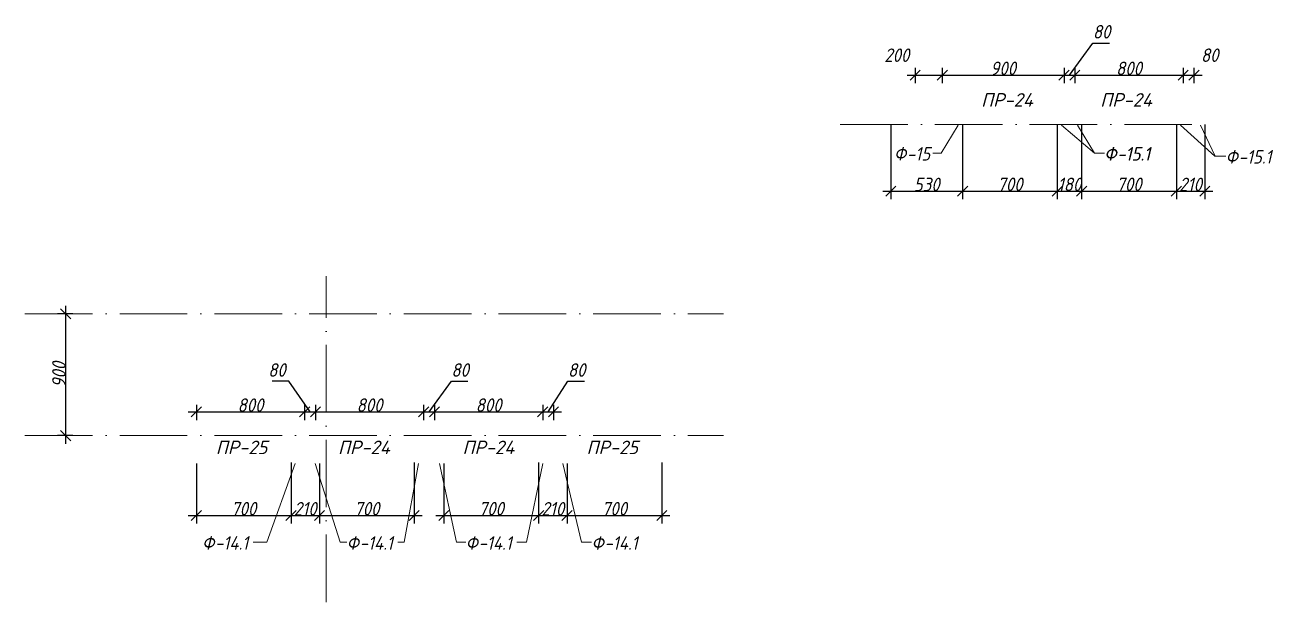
# Model space of a CAD drawing. Header units: millimetres. Extents: x 12986 to 523328, y -9759 to 30092.
# Drawn here: x 199394 to 208619, y 9870 to 14135 of the extents above; entities that cross this region are included whole.
import ezdxf

# ---------------------------------------------------------------- set-up
doc = ezdxf.new("R2010")
doc.units = ezdxf.units.MM
doc.linetypes.add('50_200_ШТРИХ_1Т_ш5_п1_п1_', pattern=[700, 500, -100, 0, -100])
for name, color, linetype, lineweight in [('A-ANNO-DIMS', 7, 'Continuous', 9), ('A-GENM-IDEN', 7, 'Continuous', 9), ('Оси-2', 7, '50_200_ШТРИХ_1Т_ш5_п1_п1_', 9)]:
    doc.layers.add(name, color=color, linetype=linetype, lineweight=lineweight)
doc.styles.add('ISOCPEUR_I_7', font='isocpeui.ttf', dxfattribs={"width": 0.9, "height": 100})
doc.styles.add('ISOCPEUR_I_8', font='isocpeui.ttf', dxfattribs={"height": 100})
doc.dimstyles.new('ISO-2_0_0_9К_СРЕДНИЙ_8', dxfattribs={"dimscale": 304.8, "dimtxt": 99.598118, "dimasz": 0.246063, "dimexe": 0.19685, "dimexo": 0, "dimgap": 0, "dimtad": 1, "dimdec": 0, "dimzin": 0, "dimdsep": 46, "dimtxsty": 'ISOCPEUR_I_7', "dimblk1": 'OBLIQUE', "dimblk2": 'OBLIQUE', "dimsah": 1, "dimcen": 0.09, "dimdle": 0.19685, "dimazin": 0, "dimtfac": 1, "dimtdec": 4, "dimtix": 1, "dimtmove": 1, "dimatfit": 3, "dimfxl": 1, "dimtvp": 1, "dimtolj": 1, "dimtzin": 0, "dimarcsym": 2})
doc.dimstyles.new('ISO-2_0_0_9К_СРЕДНИЙ_9', dxfattribs={"dimscale": 304.8, "dimtxt": 99.598118, "dimasz": 0.246063, "dimexe": 0.19685, "dimexo": 0, "dimgap": 0, "dimtad": 1, "dimdec": 0, "dimzin": 0, "dimdsep": 46, "dimtxsty": 'ISOCPEUR_I_7', "dimblk1": 'OBLIQUE', "dimblk2": 'OBLIQUE', "dimsah": 1, "dimcen": 0.09, "dimdle": 0.19685, "dimazin": 0, "dimtfac": 1, "dimtdec": 4, "dimtix": 1, "dimtmove": 0, "dimatfit": 3, "dimfxl": 1, "dimtvp": 1, "dimtolj": 1, "dimtzin": 0, "dimarcsym": 2})

# ---------------------------------------------------------------- blocks, each defined once
blk = doc.blocks.new('_Oblique')
at = {"color": 0, "linetype": 'ByBlock', "lineweight": -2}
blk.add_line((-0.5, -0.5), (0.5, 0.5), dxfattribs=at)
blk = doc.blocks.new('DIMBLOCK897-Фрагмент 3')
at = {"layer": 'A-ANNO-DIMS', "color": 0, "lineweight": -2, "transparency": 16777216}
for p, q in [((199747.5, 12000), (199634.5, 12000)), ((199694.5, 12060), (199694.5, 11040)), ((199747.5, 11100), (199634.5, 11100))]:
    blk.add_line(p, q, dxfattribs=at)
at = {"layer": 'Defpoints', "color": 0, "transparency": 16777216}
for p in [(199747.5, 12000), (199694.5, 11100), (199747.5, 11100)]:
    blk.add_point(p, dxfattribs=at)
at = {"layer": 'A-ANNO-DIMS', "color": 0, "lineweight": -2, "transparency": 16777216, "xscale": 75, "yscale": 75, "zscale": 75}
for p, rotation in [((199694.5, 12000), 90), ((199694.5, 11100), 270)]:
    blk.add_blockref('_Oblique', p, dxfattribs=dict(at, rotation=rotation))
at = {"layer": 'A-ANNO-DIMS', "color": 0, "transparency": 16777216, "insert": (199644.5, 11550), "char_height": 100, "width": 227.543, "attachment_point": 5, "rotation": 90, "style": 'ISOCPEUR_I_7'}
blk.add_mtext('\\A1;900', dxfattribs=at)
blk = doc.blocks.new('DIMBLOCK898-Фрагмент 3')
at = {"layer": 'A-ANNO-DIMS', "color": 0, "lineweight": -2, "transparency": 16777216}
for p, q in [((200600.4, 11275.3), (201520.6, 11275.3)), ((200660.4, 11328.3), (200660.4, 11215.3)), ((201460.6, 11328.3), (201460.6, 11215.3))]:
    blk.add_line(p, q, dxfattribs=at)
at = {"layer": 'Defpoints', "color": 0, "transparency": 16777216}
for p in [(200660.4, 11328.3), (201460.6, 11328.3), (201460.6, 11275.3)]:
    blk.add_point(p, dxfattribs=at)
at = {"layer": 'A-ANNO-DIMS', "color": 0, "lineweight": -2, "transparency": 16777216, "xscale": 75, "yscale": 75, "zscale": 75, "rotation": 180}
blk.add_blockref('_Oblique', (200660.4, 11275.3), dxfattribs=at)
at = {"layer": 'A-ANNO-DIMS', "color": 0, "lineweight": -2, "transparency": 16777216, "xscale": 75, "yscale": 75, "zscale": 75}
blk.add_blockref('_Oblique', (201460.6, 11275.3), dxfattribs=at)
at = {"layer": 'A-ANNO-DIMS', "color": 0, "transparency": 16777216, "insert": (201060.5, 11325.3), "char_height": 100, "width": 227.543, "attachment_point": 5, "style": 'ISOCPEUR_I_7'}
blk.add_mtext('\\A1;800', dxfattribs=at)
blk = doc.blocks.new('DIMBLOCK899-Фрагмент 3')
at = {"layer": 'A-ANNO-DIMS', "color": 0, "lineweight": -2, "transparency": 16777216}
for p, q in [((201343, 11501.3), (201221.1, 11501.3)), ((201500.6, 11275.3), (201343, 11501.3)), ((201400.6, 11275.3), (201600.6, 11275.3)), ((201460.6, 11328.3), (201460.6, 11215.3)), ((201540.6, 11328.3), (201540.6, 11215.3))]:
    blk.add_line(p, q, dxfattribs=at)
at = {"layer": 'Defpoints', "color": 0, "transparency": 16777216}
for p in [(201460.6, 11328.3), (201540.6, 11328.3), (201540.6, 11275.3)]:
    blk.add_point(p, dxfattribs=at)
at = {"layer": 'A-ANNO-DIMS', "color": 0, "lineweight": -2, "transparency": 16777216, "xscale": 75, "yscale": 75, "zscale": 75, "rotation": 180}
blk.add_blockref('_Oblique', (201460.6, 11275.3), dxfattribs=at)
at = {"layer": 'A-ANNO-DIMS', "color": 0, "lineweight": -2, "transparency": 16777216, "xscale": 75, "yscale": 75, "zscale": 75}
blk.add_blockref('_Oblique', (201540.6, 11275.3), dxfattribs=at)
at = {"layer": 'A-ANNO-DIMS', "color": 0, "transparency": 16777216, "insert": (201191.4, 11634.7), "char_height": 100, "width": 151.696, "attachment_point": 1, "line_spacing_factor": 1.149209, "style": 'ISOCPEUR_I_7'}
blk.add_mtext('\\A1;80', dxfattribs=at)
blk = doc.blocks.new('DIMBLOCK900-Фрагмент 3')
at = {"layer": 'A-ANNO-DIMS', "color": 0, "lineweight": -2, "transparency": 16777216}
for p, q in [((201480.6, 11275.3), (202400.6, 11275.3)), ((201540.6, 11328.3), (201540.6, 11215.3)), ((202340.6, 11328.3), (202340.6, 11215.3))]:
    blk.add_line(p, q, dxfattribs=at)
at = {"layer": 'Defpoints', "color": 0, "transparency": 16777216}
for p in [(201540.6, 11328.3), (202340.6, 11328.3), (202340.6, 11275.3)]:
    blk.add_point(p, dxfattribs=at)
at = {"layer": 'A-ANNO-DIMS', "color": 0, "lineweight": -2, "transparency": 16777216, "xscale": 75, "yscale": 75, "zscale": 75, "rotation": 180}
blk.add_blockref('_Oblique', (201540.6, 11275.3), dxfattribs=at)
at = {"layer": 'A-ANNO-DIMS', "color": 0, "lineweight": -2, "transparency": 16777216, "xscale": 75, "yscale": 75, "zscale": 75}
blk.add_blockref('_Oblique', (202340.6, 11275.3), dxfattribs=at)
at = {"layer": 'A-ANNO-DIMS', "color": 0, "transparency": 16777216, "insert": (201940.6, 11325.3), "char_height": 100, "width": 227.543, "attachment_point": 5, "style": 'ISOCPEUR_I_7'}
blk.add_mtext('\\A1;800', dxfattribs=at)
blk = doc.blocks.new('DIMBLOCK901-Фрагмент 3')
at = {"layer": 'A-ANNO-DIMS', "color": 0, "lineweight": -2, "transparency": 16777216}
for p, q in [((202380.6, 11275.3), (202545.6, 11501.3)), ((202545.6, 11501.3), (202667.5, 11501.3)), ((202280.6, 11275.3), (202480.6, 11275.3)), ((202340.6, 11328.3), (202340.6, 11215.3)), ((202420.6, 11328.3), (202420.6, 11215.3))]:
    blk.add_line(p, q, dxfattribs=at)
at = {"layer": 'Defpoints', "color": 0, "transparency": 16777216}
for p in [(202340.6, 11328.3), (202420.6, 11328.3), (202420.6, 11275.3)]:
    blk.add_point(p, dxfattribs=at)
at = {"layer": 'A-ANNO-DIMS', "color": 0, "lineweight": -2, "transparency": 16777216, "xscale": 75, "yscale": 75, "zscale": 75, "rotation": 180}
blk.add_blockref('_Oblique', (202340.6, 11275.3), dxfattribs=at)
at = {"layer": 'A-ANNO-DIMS', "color": 0, "lineweight": -2, "transparency": 16777216, "xscale": 75, "yscale": 75, "zscale": 75}
blk.add_blockref('_Oblique', (202420.6, 11275.3), dxfattribs=at)
at = {"layer": 'A-ANNO-DIMS', "color": 0, "transparency": 16777216, "insert": (202545.6, 11634.7), "char_height": 100, "width": 151.696, "attachment_point": 1, "line_spacing_factor": 1.149209, "style": 'ISOCPEUR_I_7'}
blk.add_mtext('\\A1;80', dxfattribs=at)
blk = doc.blocks.new('DIMBLOCK902-Фрагмент 3')
at = {"layer": 'A-ANNO-DIMS', "color": 0, "lineweight": -2, "transparency": 16777216}
for p, q in [((202360.6, 11275.3), (203280.6, 11275.3)), ((202420.6, 11328.3), (202420.6, 11215.3)), ((203220.6, 11328.3), (203220.6, 11215.3))]:
    blk.add_line(p, q, dxfattribs=at)
at = {"layer": 'Defpoints', "color": 0, "transparency": 16777216}
for p in [(202420.6, 11328.3), (203220.6, 11328.3), (203220.6, 11275.3)]:
    blk.add_point(p, dxfattribs=at)
at = {"layer": 'A-ANNO-DIMS', "color": 0, "lineweight": -2, "transparency": 16777216, "xscale": 75, "yscale": 75, "zscale": 75, "rotation": 180}
blk.add_blockref('_Oblique', (202420.6, 11275.3), dxfattribs=at)
at = {"layer": 'A-ANNO-DIMS', "color": 0, "lineweight": -2, "transparency": 16777216, "xscale": 75, "yscale": 75, "zscale": 75}
blk.add_blockref('_Oblique', (203220.6, 11275.3), dxfattribs=at)
at = {"layer": 'A-ANNO-DIMS', "color": 0, "transparency": 16777216, "insert": (202820.6, 11325.3), "char_height": 100, "width": 227.543, "attachment_point": 5, "style": 'ISOCPEUR_I_7'}
blk.add_mtext('\\A1;800', dxfattribs=at)
blk = doc.blocks.new('DIMBLOCK903-Фрагмент 3')
at = {"layer": 'A-ANNO-DIMS', "color": 0, "lineweight": -2, "transparency": 16777216}
for p, q in [((203260.6, 11275.3), (203407.1, 11501.3)), ((203407.1, 11501.3), (203529, 11501.3)), ((203160.6, 11275.3), (203360.6, 11275.3)), ((203220.6, 11328.3), (203220.6, 11215.3)), ((203300.6, 11328.3), (203300.6, 11215.3))]:
    blk.add_line(p, q, dxfattribs=at)
at = {"layer": 'Defpoints', "color": 0, "transparency": 16777216}
for p in [(203220.6, 11328.3), (203300.6, 11328.3), (203300.6, 11275.3)]:
    blk.add_point(p, dxfattribs=at)
at = {"layer": 'A-ANNO-DIMS', "color": 0, "lineweight": -2, "transparency": 16777216, "xscale": 75, "yscale": 75, "zscale": 75, "rotation": 180}
blk.add_blockref('_Oblique', (203220.6, 11275.3), dxfattribs=at)
at = {"layer": 'A-ANNO-DIMS', "color": 0, "lineweight": -2, "transparency": 16777216, "xscale": 75, "yscale": 75, "zscale": 75}
blk.add_blockref('_Oblique', (203300.6, 11275.3), dxfattribs=at)
at = {"layer": 'A-ANNO-DIMS', "color": 0, "transparency": 16777216, "insert": (203407.1, 11634.7), "char_height": 100, "width": 151.696, "attachment_point": 1, "line_spacing_factor": 1.149209, "style": 'ISOCPEUR_I_7'}
blk.add_mtext('\\A1;80', dxfattribs=at)
blk = doc.blocks.new('DIMBLOCK904-Фрагмент 3')
at = {"layer": 'A-ANNO-DIMS', "color": 0, "lineweight": -2, "transparency": 16777216}
for p, q in [((200660.4, 10893.9), (200660.4, 10449.1)), ((201360.4, 10900), (201360.4, 10449.1)), ((200600.4, 10509.1), (201420.4, 10509.1))]:
    blk.add_line(p, q, dxfattribs=at)
at = {"layer": 'Defpoints', "color": 0, "transparency": 16777216}
for p in [(200660.4, 10893.9), (201360.4, 10900), (201360.4, 10509.1)]:
    blk.add_point(p, dxfattribs=at)
at = {"layer": 'A-ANNO-DIMS', "color": 0, "lineweight": -2, "transparency": 16777216, "xscale": 75, "yscale": 75, "zscale": 75, "rotation": 180}
blk.add_blockref('_Oblique', (200660.4, 10509.1), dxfattribs=at)
at = {"layer": 'A-ANNO-DIMS', "color": 0, "lineweight": -2, "transparency": 16777216, "xscale": 75, "yscale": 75, "zscale": 75}
blk.add_blockref('_Oblique', (201360.4, 10509.1), dxfattribs=at)
at = {"layer": 'A-ANNO-DIMS', "color": 0, "transparency": 16777216, "insert": (201010.4, 10559.7), "char_height": 100, "width": 227.543, "attachment_point": 5, "style": 'ISOCPEUR_I_7'}
blk.add_mtext('\\A1;700', dxfattribs=at)
blk = doc.blocks.new('DIMBLOCK905-Фрагмент 3')
at = {"layer": 'A-ANNO-DIMS', "color": 0, "lineweight": -2, "transparency": 16777216}
for p, q in [((201360.4, 10900), (201360.4, 10449.1)), ((201570.4, 10893.9), (201570.4, 10449.1)), ((201300.4, 10509.1), (201630.4, 10509.1))]:
    blk.add_line(p, q, dxfattribs=at)
at = {"layer": 'Defpoints', "color": 0, "transparency": 16777216}
for p in [(201360.4, 10900), (201570.4, 10893.9), (201570.4, 10509.1)]:
    blk.add_point(p, dxfattribs=at)
at = {"layer": 'A-ANNO-DIMS', "color": 0, "lineweight": -2, "transparency": 16777216, "xscale": 75, "yscale": 75, "zscale": 75, "rotation": 180}
blk.add_blockref('_Oblique', (201360.4, 10509.1), dxfattribs=at)
at = {"layer": 'A-ANNO-DIMS', "color": 0, "lineweight": -2, "transparency": 16777216, "xscale": 75, "yscale": 75, "zscale": 75}
blk.add_blockref('_Oblique', (201570.4, 10509.1), dxfattribs=at)
at = {"layer": 'A-ANNO-DIMS', "color": 0, "transparency": 16777216, "insert": (201465.4, 10559.1), "char_height": 100, "width": 204.559, "attachment_point": 5, "style": 'ISOCPEUR_I_7'}
blk.add_mtext('\\A1;210', dxfattribs=at)
blk = doc.blocks.new('DIMBLOCK906-Фрагмент 3')
at = {"layer": 'A-ANNO-DIMS', "color": 0, "lineweight": -2, "transparency": 16777216}
for p, q in [((201570.4, 10893.9), (201570.4, 10449.1)), ((202270.4, 10900), (202270.4, 10449.1)), ((201510.4, 10509.1), (202330.4, 10509.1))]:
    blk.add_line(p, q, dxfattribs=at)
at = {"layer": 'Defpoints', "color": 0, "transparency": 16777216}
for p in [(201570.4, 10893.9), (202270.4, 10900), (202270.4, 10509.1)]:
    blk.add_point(p, dxfattribs=at)
at = {"layer": 'A-ANNO-DIMS', "color": 0, "lineweight": -2, "transparency": 16777216, "xscale": 75, "yscale": 75, "zscale": 75, "rotation": 180}
blk.add_blockref('_Oblique', (201570.4, 10509.1), dxfattribs=at)
at = {"layer": 'A-ANNO-DIMS', "color": 0, "lineweight": -2, "transparency": 16777216, "xscale": 75, "yscale": 75, "zscale": 75}
blk.add_blockref('_Oblique', (202270.4, 10509.1), dxfattribs=at)
at = {"layer": 'A-ANNO-DIMS', "color": 0, "transparency": 16777216, "insert": (201920.4, 10559.7), "char_height": 100, "width": 227.543, "attachment_point": 5, "style": 'ISOCPEUR_I_7'}
blk.add_mtext('\\A1;700', dxfattribs=at)
blk = doc.blocks.new('DIMBLOCK907-Фрагмент 3')
at = {"layer": 'A-ANNO-DIMS', "color": 0, "lineweight": -2, "transparency": 16777216}
for p, q in [((202490.4, 10893.9), (202490.4, 10449.1)), ((203190.4, 10900), (203190.4, 10449.1)), ((202430.4, 10509.1), (203250.4, 10509.1))]:
    blk.add_line(p, q, dxfattribs=at)
at = {"layer": 'Defpoints', "color": 0, "transparency": 16777216}
for p in [(202490.4, 10893.9), (203190.4, 10900), (203190.4, 10509.1)]:
    blk.add_point(p, dxfattribs=at)
at = {"layer": 'A-ANNO-DIMS', "color": 0, "lineweight": -2, "transparency": 16777216, "xscale": 75, "yscale": 75, "zscale": 75, "rotation": 180}
blk.add_blockref('_Oblique', (202490.4, 10509.1), dxfattribs=at)
at = {"layer": 'A-ANNO-DIMS', "color": 0, "lineweight": -2, "transparency": 16777216, "xscale": 75, "yscale": 75, "zscale": 75}
blk.add_blockref('_Oblique', (203190.4, 10509.1), dxfattribs=at)
at = {"layer": 'A-ANNO-DIMS', "color": 0, "transparency": 16777216, "insert": (202840.4, 10559.7), "char_height": 100, "width": 227.543, "attachment_point": 5, "style": 'ISOCPEUR_I_7'}
blk.add_mtext('\\A1;700', dxfattribs=at)
blk = doc.blocks.new('DIMBLOCK908-Фрагмент 3')
at = {"layer": 'A-ANNO-DIMS', "color": 0, "lineweight": -2, "transparency": 16777216}
for p, q in [((203190.4, 10900), (203190.4, 10449.1)), ((203400.4, 10893.9), (203400.4, 10449.1)), ((203130.4, 10509.1), (203460.4, 10509.1))]:
    blk.add_line(p, q, dxfattribs=at)
at = {"layer": 'Defpoints', "color": 0, "transparency": 16777216}
for p in [(203190.4, 10900), (203400.4, 10893.9), (203400.4, 10509.1)]:
    blk.add_point(p, dxfattribs=at)
at = {"layer": 'A-ANNO-DIMS', "color": 0, "lineweight": -2, "transparency": 16777216, "xscale": 75, "yscale": 75, "zscale": 75, "rotation": 180}
blk.add_blockref('_Oblique', (203190.4, 10509.1), dxfattribs=at)
at = {"layer": 'A-ANNO-DIMS', "color": 0, "lineweight": -2, "transparency": 16777216, "xscale": 75, "yscale": 75, "zscale": 75}
blk.add_blockref('_Oblique', (203400.4, 10509.1), dxfattribs=at)
at = {"layer": 'A-ANNO-DIMS', "color": 0, "transparency": 16777216, "insert": (203295.4, 10559.1), "char_height": 100, "width": 204.559, "attachment_point": 5, "style": 'ISOCPEUR_I_7'}
blk.add_mtext('\\A1;210', dxfattribs=at)
blk = doc.blocks.new('DIMBLOCK909-Фрагмент 3')
at = {"layer": 'A-ANNO-DIMS', "color": 0, "lineweight": -2, "transparency": 16777216}
for p, q in [((203400.4, 10893.9), (203400.4, 10449.1)), ((204100.4, 10900), (204100.4, 10449.1)), ((203340.4, 10509.1), (204160.4, 10509.1))]:
    blk.add_line(p, q, dxfattribs=at)
at = {"layer": 'Defpoints', "color": 0, "transparency": 16777216}
for p in [(203400.4, 10893.9), (204100.4, 10900), (204100.4, 10509.1)]:
    blk.add_point(p, dxfattribs=at)
at = {"layer": 'A-ANNO-DIMS', "color": 0, "lineweight": -2, "transparency": 16777216, "xscale": 75, "yscale": 75, "zscale": 75, "rotation": 180}
blk.add_blockref('_Oblique', (203400.4, 10509.1), dxfattribs=at)
at = {"layer": 'A-ANNO-DIMS', "color": 0, "lineweight": -2, "transparency": 16777216, "xscale": 75, "yscale": 75, "zscale": 75}
blk.add_blockref('_Oblique', (204100.4, 10509.1), dxfattribs=at)
at = {"layer": 'A-ANNO-DIMS', "color": 0, "transparency": 16777216, "insert": (203750.4, 10559.7), "char_height": 100, "width": 227.543, "attachment_point": 5, "style": 'ISOCPEUR_I_7'}
blk.add_mtext('\\A1;700', dxfattribs=at)
blk = doc.blocks.new('DIMBLOCK910-Фрагмент 4')
at = {"layer": 'A-ANNO-DIMS', "color": 0, "lineweight": -2, "transparency": 16777216}
for p, q in [((205914.1, 13764.3), (206234.1, 13764.3)), ((205974.1, 13817.4), (205974.1, 13704.3)), ((206174.1, 13817.4), (206174.1, 13704.3))]:
    blk.add_line(p, q, dxfattribs=at)
at = {"layer": 'Defpoints', "color": 0, "transparency": 16777216}
for p in [(205974.1, 13817.4), (206174.1, 13817.4), (206174.1, 13764.3)]:
    blk.add_point(p, dxfattribs=at)
at = {"layer": 'A-ANNO-DIMS', "color": 0, "lineweight": -2, "transparency": 16777216, "xscale": 75, "yscale": 75, "zscale": 75, "rotation": 180}
blk.add_blockref('_Oblique', (205974.1, 13764.3), dxfattribs=at)
at = {"layer": 'A-ANNO-DIMS', "color": 0, "lineweight": -2, "transparency": 16777216, "xscale": 75, "yscale": 75, "zscale": 75}
blk.add_blockref('_Oblique', (206174.1, 13764.3), dxfattribs=at)
at = {"layer": 'A-ANNO-DIMS', "color": 0, "transparency": 16777216, "insert": (205745.7, 13961.6), "char_height": 100, "width": 227.543, "attachment_point": 1, "line_spacing_factor": 1.149209, "style": 'ISOCPEUR_I_7'}
blk.add_mtext('\\A1;200', dxfattribs=at)
blk = doc.blocks.new('DIMBLOCK911-Фрагмент 4')
at = {"layer": 'A-ANNO-DIMS', "color": 0, "lineweight": -2, "transparency": 16777216}
for p, q in [((206114.1, 13764.3), (207134.1, 13764.3)), ((206174.1, 13817.4), (206174.1, 13704.3)), ((207074.1, 13817.4), (207074.1, 13704.3))]:
    blk.add_line(p, q, dxfattribs=at)
at = {"layer": 'Defpoints', "color": 0, "transparency": 16777216}
for p in [(206174.1, 13817.4), (207074.1, 13817.4), (207074.1, 13764.3)]:
    blk.add_point(p, dxfattribs=at)
at = {"layer": 'A-ANNO-DIMS', "color": 0, "lineweight": -2, "transparency": 16777216, "xscale": 75, "yscale": 75, "zscale": 75, "rotation": 180}
blk.add_blockref('_Oblique', (206174.1, 13764.3), dxfattribs=at)
at = {"layer": 'A-ANNO-DIMS', "color": 0, "lineweight": -2, "transparency": 16777216, "xscale": 75, "yscale": 75, "zscale": 75}
blk.add_blockref('_Oblique', (207074.1, 13764.3), dxfattribs=at)
at = {"layer": 'A-ANNO-DIMS', "color": 0, "transparency": 16777216, "insert": (206624.1, 13814.3), "char_height": 100, "width": 227.543, "attachment_point": 5, "style": 'ISOCPEUR_I_7'}
blk.add_mtext('\\A1;900', dxfattribs=at)
blk = doc.blocks.new('DIMBLOCK912-Фрагмент 4')
at = {"layer": 'A-ANNO-DIMS', "color": 0, "lineweight": -2, "transparency": 16777216}
for p, q in [((207114.1, 13764.3), (207287.2, 14001.5)), ((207287.2, 14001.5), (207409.1, 14001.5)), ((207014.1, 13764.3), (207214.1, 13764.3)), ((207074.1, 13817.4), (207074.1, 13704.3)), ((207154.1, 13817.4), (207154.1, 13704.3))]:
    blk.add_line(p, q, dxfattribs=at)
at = {"layer": 'Defpoints', "color": 0, "transparency": 16777216}
for p in [(207074.1, 13817.4), (207154.1, 13817.4), (207154.1, 13764.3)]:
    blk.add_point(p, dxfattribs=at)
at = {"layer": 'A-ANNO-DIMS', "color": 0, "lineweight": -2, "transparency": 16777216, "xscale": 75, "yscale": 75, "zscale": 75, "rotation": 180}
blk.add_blockref('_Oblique', (207074.1, 13764.3), dxfattribs=at)
at = {"layer": 'A-ANNO-DIMS', "color": 0, "lineweight": -2, "transparency": 16777216, "xscale": 75, "yscale": 75, "zscale": 75}
blk.add_blockref('_Oblique', (207154.1, 13764.3), dxfattribs=at)
at = {"layer": 'A-ANNO-DIMS', "color": 0, "transparency": 16777216, "insert": (207287.2, 14134.8), "char_height": 100, "width": 151.696, "attachment_point": 1, "line_spacing_factor": 1.149209, "style": 'ISOCPEUR_I_7'}
blk.add_mtext('\\A1;80', dxfattribs=at)
blk = doc.blocks.new('DIMBLOCK913-Фрагмент 4')
at = {"layer": 'A-ANNO-DIMS', "color": 0, "lineweight": -2, "transparency": 16777216}
for p, q in [((207094.1, 13764.3), (208014.1, 13764.3)), ((207154.1, 13817.4), (207154.1, 13704.3)), ((207954.1, 13817.4), (207954.1, 13704.3))]:
    blk.add_line(p, q, dxfattribs=at)
at = {"layer": 'Defpoints', "color": 0, "transparency": 16777216}
for p in [(207154.1, 13817.4), (207954.1, 13817.4), (207954.1, 13764.3)]:
    blk.add_point(p, dxfattribs=at)
at = {"layer": 'A-ANNO-DIMS', "color": 0, "lineweight": -2, "transparency": 16777216, "xscale": 75, "yscale": 75, "zscale": 75, "rotation": 180}
blk.add_blockref('_Oblique', (207154.1, 13764.3), dxfattribs=at)
at = {"layer": 'A-ANNO-DIMS', "color": 0, "lineweight": -2, "transparency": 16777216, "xscale": 75, "yscale": 75, "zscale": 75}
blk.add_blockref('_Oblique', (207954.1, 13764.3), dxfattribs=at)
at = {"layer": 'A-ANNO-DIMS', "color": 0, "transparency": 16777216, "insert": (207554.1, 13814.3), "char_height": 100, "width": 227.543, "attachment_point": 5, "style": 'ISOCPEUR_I_7'}
blk.add_mtext('\\A1;800', dxfattribs=at)
blk = doc.blocks.new('DIMBLOCK914-Фрагмент 4')
at = {"layer": 'A-ANNO-DIMS', "color": 0, "lineweight": -2, "transparency": 16777216}
for p, q in [((207894.1, 13764.3), (208094.1, 13764.3)), ((207954.1, 13817.4), (207954.1, 13704.3)), ((208034.1, 13817.4), (208034.1, 13704.3))]:
    blk.add_line(p, q, dxfattribs=at)
at = {"layer": 'Defpoints', "color": 0, "transparency": 16777216}
for p in [(207954.1, 13817.4), (208034.1, 13817.4), (208034.1, 13764.3)]:
    blk.add_point(p, dxfattribs=at)
at = {"layer": 'A-ANNO-DIMS', "color": 0, "lineweight": -2, "transparency": 16777216, "xscale": 75, "yscale": 75, "zscale": 75, "rotation": 180}
blk.add_blockref('_Oblique', (207954.1, 13764.3), dxfattribs=at)
at = {"layer": 'A-ANNO-DIMS', "color": 0, "lineweight": -2, "transparency": 16777216, "xscale": 75, "yscale": 75, "zscale": 75}
blk.add_blockref('_Oblique', (208034.1, 13764.3), dxfattribs=at)
at = {"layer": 'A-ANNO-DIMS', "color": 0, "transparency": 16777216, "insert": (208086.1, 13961.6), "char_height": 100, "width": 151.696, "attachment_point": 1, "line_spacing_factor": 1.149209, "style": 'ISOCPEUR_I_7'}
blk.add_mtext('\\A1;80', dxfattribs=at)
blk = doc.blocks.new('DIMBLOCK915-Фрагмент 4')
at = {"layer": 'A-ANNO-DIMS', "color": 0, "lineweight": -2, "transparency": 16777216}
for p, q in [((205794.1, 13400), (205794.1, 12846.5)), ((206324.1, 13393.9), (206324.1, 12846.5)), ((205734.1, 12906.5), (206384.1, 12906.5))]:
    blk.add_line(p, q, dxfattribs=at)
at = {"layer": 'Defpoints', "color": 0, "transparency": 16777216}
for p in [(205794.1, 13400), (206324.1, 13393.9), (206324.1, 12906.5)]:
    blk.add_point(p, dxfattribs=at)
at = {"layer": 'A-ANNO-DIMS', "color": 0, "lineweight": -2, "transparency": 16777216, "xscale": 75, "yscale": 75, "zscale": 75, "rotation": 180}
blk.add_blockref('_Oblique', (205794.1, 12906.5), dxfattribs=at)
at = {"layer": 'A-ANNO-DIMS', "color": 0, "lineweight": -2, "transparency": 16777216, "xscale": 75, "yscale": 75, "zscale": 75}
blk.add_blockref('_Oblique', (206324.1, 12906.5), dxfattribs=at)
at = {"layer": 'A-ANNO-DIMS', "color": 0, "transparency": 16777216, "insert": (206059.1, 12956.5), "char_height": 100, "width": 227.543, "attachment_point": 5, "style": 'ISOCPEUR_I_7'}
blk.add_mtext('\\A1;530', dxfattribs=at)
blk = doc.blocks.new('DIMBLOCK916-Фрагмент 4')
at = {"layer": 'A-ANNO-DIMS', "color": 0, "lineweight": -2, "transparency": 16777216}
for p, q in [((206324.1, 13393.9), (206324.1, 12846.5)), ((207024.1, 13400), (207024.1, 12846.5)), ((206264.1, 12906.5), (207084.1, 12906.5))]:
    blk.add_line(p, q, dxfattribs=at)
at = {"layer": 'Defpoints', "color": 0, "transparency": 16777216}
for p in [(206324.1, 13393.9), (207024.1, 13400), (207024.1, 12906.5)]:
    blk.add_point(p, dxfattribs=at)
at = {"layer": 'A-ANNO-DIMS', "color": 0, "lineweight": -2, "transparency": 16777216, "xscale": 75, "yscale": 75, "zscale": 75, "rotation": 180}
blk.add_blockref('_Oblique', (206324.1, 12906.5), dxfattribs=at)
at = {"layer": 'A-ANNO-DIMS', "color": 0, "lineweight": -2, "transparency": 16777216, "xscale": 75, "yscale": 75, "zscale": 75}
blk.add_blockref('_Oblique', (207024.1, 12906.5), dxfattribs=at)
at = {"layer": 'A-ANNO-DIMS', "color": 0, "transparency": 16777216, "insert": (206674.1, 12957.2), "char_height": 100, "width": 227.543, "attachment_point": 5, "style": 'ISOCPEUR_I_7'}
blk.add_mtext('\\A1;700', dxfattribs=at)
blk = doc.blocks.new('DIMBLOCK917-Фрагмент 4')
at = {"layer": 'A-ANNO-DIMS', "color": 0, "lineweight": -2, "transparency": 16777216}
for p, q in [((207024.1, 13400), (207024.1, 12846.5)), ((207204.1, 13393.9), (207204.1, 12846.5)), ((206964.1, 12906.5), (207264.1, 12906.5))]:
    blk.add_line(p, q, dxfattribs=at)
at = {"layer": 'Defpoints', "color": 0, "transparency": 16777216}
for p in [(207024.1, 13400), (207204.1, 13393.9), (207204.1, 12906.5)]:
    blk.add_point(p, dxfattribs=at)
at = {"layer": 'A-ANNO-DIMS', "color": 0, "lineweight": -2, "transparency": 16777216, "xscale": 75, "yscale": 75, "zscale": 75, "rotation": 180}
blk.add_blockref('_Oblique', (207024.1, 12906.5), dxfattribs=at)
at = {"layer": 'A-ANNO-DIMS', "color": 0, "lineweight": -2, "transparency": 16777216, "xscale": 75, "yscale": 75, "zscale": 75}
blk.add_blockref('_Oblique', (207204.1, 12906.5), dxfattribs=at)
at = {"layer": 'A-ANNO-DIMS', "color": 0, "transparency": 16777216, "insert": (207114.1, 12956.5), "char_height": 100, "width": 204.559, "attachment_point": 5, "style": 'ISOCPEUR_I_7'}
blk.add_mtext('\\A1;180', dxfattribs=at)
blk = doc.blocks.new('DIMBLOCK918-Фрагмент 4')
at = {"layer": 'A-ANNO-DIMS', "color": 0, "lineweight": -2, "transparency": 16777216}
for p, q in [((207204.1, 13393.9), (207204.1, 12846.5)), ((207904.1, 13400), (207904.1, 12846.5)), ((207144.1, 12906.5), (207964.1, 12906.5))]:
    blk.add_line(p, q, dxfattribs=at)
at = {"layer": 'Defpoints', "color": 0, "transparency": 16777216}
for p in [(207204.1, 13393.9), (207904.1, 13400), (207904.1, 12906.5)]:
    blk.add_point(p, dxfattribs=at)
at = {"layer": 'A-ANNO-DIMS', "color": 0, "lineweight": -2, "transparency": 16777216, "xscale": 75, "yscale": 75, "zscale": 75, "rotation": 180}
blk.add_blockref('_Oblique', (207204.1, 12906.5), dxfattribs=at)
at = {"layer": 'A-ANNO-DIMS', "color": 0, "lineweight": -2, "transparency": 16777216, "xscale": 75, "yscale": 75, "zscale": 75}
blk.add_blockref('_Oblique', (207904.1, 12906.5), dxfattribs=at)
at = {"layer": 'A-ANNO-DIMS', "color": 0, "transparency": 16777216, "insert": (207554.1, 12957.2), "char_height": 100, "width": 227.543, "attachment_point": 5, "style": 'ISOCPEUR_I_7'}
blk.add_mtext('\\A1;700', dxfattribs=at)
blk = doc.blocks.new('DIMBLOCK919-Фрагмент 4')
at = {"layer": 'A-ANNO-DIMS', "color": 0, "lineweight": -2, "transparency": 16777216}
for p, q in [((207904.1, 13400), (207904.1, 12846.5)), ((208114.1, 13400), (208114.1, 12846.5)), ((207844.1, 12906.5), (208174.1, 12906.5))]:
    blk.add_line(p, q, dxfattribs=at)
at = {"layer": 'Defpoints', "color": 0, "transparency": 16777216}
for p in [(207904.1, 13400), (208114.1, 13400), (208114.1, 12906.5)]:
    blk.add_point(p, dxfattribs=at)
at = {"layer": 'A-ANNO-DIMS', "color": 0, "lineweight": -2, "transparency": 16777216, "xscale": 75, "yscale": 75, "zscale": 75, "rotation": 180}
blk.add_blockref('_Oblique', (207904.1, 12906.5), dxfattribs=at)
at = {"layer": 'A-ANNO-DIMS', "color": 0, "lineweight": -2, "transparency": 16777216, "xscale": 75, "yscale": 75, "zscale": 75}
blk.add_blockref('_Oblique', (208114.1, 12906.5), dxfattribs=at)
at = {"layer": 'A-ANNO-DIMS', "color": 0, "transparency": 16777216, "insert": (208009.1, 12956.5), "char_height": 100, "width": 204.559, "attachment_point": 5, "style": 'ISOCPEUR_I_7'}
blk.add_mtext('\\A1;210', dxfattribs=at)

msp = doc.modelspace()

# ---------------------------------------------------------------- linework, layer by layer
at = {"layer": 'A-GENM-IDEN'}
for p, q in [((206292.51965, 13394.00001), (206165.02136, 13188.73375)), ((207055.5595, 13394.00001), (207299.96698, 13188.73375)), ((207172.5595, 13394.00001), (207298.79536, 13188.73375)), ((207935.5595, 13394.00001), (208188.12792, 13166.37203)), ((208082.5595, 13394.00001), (208191.05134, 13166.37203)), ((206165.02136, 13188.73375), (206103.15649, 13188.73375)), ((207298.79536, 13188.73375), (207371.0324, 13188.73375)), ((207299.96698, 13188.73375), (207372.6334, 13188.73375)), ((208188.12792, 13166.37203), (208268.74613, 13166.37203)), ((208191.05134, 13166.37203), (208268.74613, 13166.37203)), ((201391.86311, 10894.00001), (201181.06966, 10313.04549)), ((201538.86311, 10894.00001), (201724.34972, 10312.24439)), ((202301.86311, 10894.00001), (202196.43523, 10312.24439)), ((202458.86311, 10894.00001), (202583.55413, 10312.24439)), ((203221.86311, 10894.00001), (203101.43396, 10312.24439)), ((203368.86311, 10894.00001), (203506.6652, 10312.12422)), ((201181.06966, 10313.04549), (201081.45542, 10313.04549)), ((201724.34972, 10312.24439), (201772.12348, 10312.24439)), ((202196.43523, 10312.24439), (202150.33568, 10312.24439)), ((202583.55413, 10312.24439), (202651.25701, 10312.24439)), ((203101.43396, 10312.24439), (203029.46921, 10312.24439)), ((203506.6652, 10312.12422), (203581.52477, 10312.12422))]:
    msp.add_line(p, q, dxfattribs=at)
at = {"layer": 'Оси-2'}
for p, q in [((205419.26643, 13400), (208114.0595, 13400)), ((201620.36311, 9869.80793), (201620.36311, 12279.50143)), ((199393.66874, 12000), (204556.84959, 12000)), ((199393.66874, 11100), (204556.84959, 11100))]:
    msp.add_line(p, q, dxfattribs=at)

# ---------------------------------------------------------------- texts
at = {"layer": 'A-GENM-IDEN', "char_height": 100, "attachment_point": 1}
for s, insert, width, style in [('ПР', (206461.16703, 13631.23699), 208.43875, 'ISOCPEUR_I_8'), ('-24', (206633.1462, 13631.23699), 280.590625, 'ISOCPEUR_I_8'), ('ПР', (207341.16703, 13631.23699), 208.43875, 'ISOCPEUR_I_8'), ('-24', (207513.1462, 13631.23699), 280.590625, 'ISOCPEUR_I_8'), ('\\fISOCPEUR|b0|i1|c204|p34|;\\W.9;Ф', (205817.47907, 13232.54105), 115.443, 'ISOCPEUR_I_7'), ('-15', (205912.72907, 13232.54105), 216.455625, 'ISOCPEUR_I_7'), ('\\fISOCPEUR|b0|i1|c204|p34|;\\W.9;Ф', (207371.0324, 13232.54105), 115.443, 'ISOCPEUR_I_7'), ('\\fISOCPEUR|b0|i1|c204|p34|;\\W.9;Ф', (207372.6334, 13232.54105), 115.443, 'ISOCPEUR_I_7'), ('-15.1', (207466.2824, 13232.54105), 310.2530625, 'ISOCPEUR_I_7'), ('-15.1', (207467.8834, 13232.54105), 310.2530625, 'ISOCPEUR_I_7'), ('\\fISOCPEUR|b0|i1|c204|p34|;\\W.9;Ф', (208268.74613, 13210.17932), 115.443, 'ISOCPEUR_I_7'), ('\\fISOCPEUR|b0|i1|c204|p34|;\\W.9;Ф', (208268.74613, 13210.17932), 115.443, 'ISOCPEUR_I_7'), ('-15.1', (208363.99613, 13210.17932), 310.2530625, 'ISOCPEUR_I_7'), ('-15.1', (208363.99613, 13210.17932), 310.2530625, 'ISOCPEUR_I_7'), ('ПР', (200804.22064, 11062.96967), 208.43875, 'ISOCPEUR_I_8'), ('-25', (200976.19981, 11062.96967), 264.556875, 'ISOCPEUR_I_8'), ('ПР', (201707.47064, 11062.96967), 208.43875, 'ISOCPEUR_I_8'), ('-24', (201879.44981, 11062.96967), 280.590625, 'ISOCPEUR_I_8'), ('ПР', (202627.47064, 11062.96967), 208.43875, 'ISOCPEUR_I_8'), ('-24', (202799.44981, 11062.96967), 280.590625, 'ISOCPEUR_I_8'), ('ПР', (203544.22064, 11062.96967), 208.43875, 'ISOCPEUR_I_8'), ('-25', (203716.19981, 11062.96967), 264.556875, 'ISOCPEUR_I_8'), ('\\fISOCPEUR|b0|i1|c204|p34|;\\W.9;Ф', (200703.24323, 10356.85278), 115.443, 'ISOCPEUR_I_7'), ('-14.1', (200798.49323, 10356.85278), 324.6834375, 'ISOCPEUR_I_7'), ('\\fISOCPEUR|b0|i1|c204|p34|;\\W.9;Ф', (201772.12348, 10356.05168), 115.443, 'ISOCPEUR_I_7'), ('\\fISOCPEUR|b0|i1|c204|p34|;\\W.9;Ф', (201772.12348, 10356.05168), 115.443, 'ISOCPEUR_I_7'), ('-14.1', (201867.37348, 10356.05168), 324.6834375, 'ISOCPEUR_I_7'), ('-14.1', (201867.37348, 10356.05168), 324.6834375, 'ISOCPEUR_I_7'), ('\\fISOCPEUR|b0|i1|c204|p34|;\\W.9;Ф', (202651.25701, 10356.05168), 115.443, 'ISOCPEUR_I_7'), ('\\fISOCPEUR|b0|i1|c204|p34|;\\W.9;Ф', (202651.25701, 10356.05168), 115.443, 'ISOCPEUR_I_7'), ('-14.1', (202746.50701, 10356.05168), 324.6834375, 'ISOCPEUR_I_7'), ('-14.1', (202746.50701, 10356.05168), 324.6834375, 'ISOCPEUR_I_7'), ('\\fISOCPEUR|b0|i1|c204|p34|;\\W.9;Ф', (203581.52477, 10355.93152), 115.443, 'ISOCPEUR_I_7'), ('-14.1', (203676.77477, 10355.93152), 324.6834375, 'ISOCPEUR_I_7')]:
    msp.add_mtext(s, dxfattribs=dict(at, insert=insert, width=width, style=style))

# ---------------------------------------------------------------- dimensions: what is measured, and where the dimension line sits
at = {"layer": 'A-ANNO-DIMS'}
for base, p1, p2, override, picture, middle in [((207154.0595, 13764.33745), (207074.0595, 13817.37046), (207154.0595, 13817.37046), {"dimpost": '<>', "dimfxl": 80}, 'DIMBLOCK912-Фрагмент 4', (207287.15543, 14001.46919)), ((206174.0595, 13764.33745), (205974.0595, 13817.37046), (206174.0595, 13817.37046), {"dimpost": '<>', "dimfxl": 200}, 'DIMBLOCK910-Фрагмент 4', (205859.51102, 13828.31636)), ((208034.0595, 13764.33745), (207954.0595, 13817.37046), (208034.0595, 13817.37046), {"dimpost": '<>', "dimfxl": 80}, 'DIMBLOCK914-Фрагмент 4', (208161.9653, 13828.31636)), ((201540.60298, 11275.25548), (201460.60298, 11328.28849), (201540.60298, 11328.28849), {"dimpost": '<>', "dimfxl": 80}, 'DIMBLOCK899-Фрагмент 3', (201343.04738, 11501.33201)), ((202420.60298, 11275.25548), (202340.60298, 11328.28849), (202420.60298, 11328.28849), {"dimpost": '<>', "dimfxl": 80}, 'DIMBLOCK901-Фрагмент 3', (202545.6163, 11501.33201)), ((203300.60298, 11275.25548), (203220.60298, 11328.28849), (203300.60298, 11328.28849), {"dimpost": '<>', "dimfxl": 80}, 'DIMBLOCK903-Фрагмент 3', (203407.10207, 11501.33201))]:
    dim = msp.add_linear_dim(base=base, p1=p1, p2=p2, dimstyle='ISO-2_0_0_9К_СРЕДНИЙ_8', override=override, dxfattribs=at)
    dim.commit()
    dim.dimension.update_dxf_attribs({"geometry": picture, "text_midpoint": middle, "dimtype": 160})
for base, p1, p2, override, picture, middle in [((207074.0595, 13764.33745), (206174.0595, 13817.37046), (207074.0595, 13817.37046), {"dimpost": '<>', "dimfxl": 900}, 'DIMBLOCK911-Фрагмент 4', (206624.0595, 13814.33745)), ((207954.0595, 13764.33745), (207154.0595, 13817.37046), (207954.0595, 13817.37046), {"dimpost": '<>', "dimfxl": 800}, 'DIMBLOCK913-Фрагмент 4', (207554.0595, 13814.33745)), ((206324.0595, 12906.52421), (205794.0595, 13400.00001), (206324.0595, 13393.90401), {"dimpost": '<>', "dimfxl": 530.035056}, 'DIMBLOCK915-Фрагмент 4', (206059.0595, 12956.52421)), ((207024.0595, 12906.52421), (206324.0595, 13393.90401), (207024.0595, 13400.00001), {"dimpost": '<>', "dimfxl": 700.026543}, 'DIMBLOCK916-Фрагмент 4', (206674.0595, 12957.16815)), ((207204.0595, 12906.52421), (207024.0595, 13400.00001), (207204.0595, 13393.90401), {"dimpost": '<>', "dimfxl": 180.103196}, 'DIMBLOCK917-Фрагмент 4', (207114.0595, 12956.52421)), ((207904.0595, 12906.52421), (207204.0595, 13393.90401), (207904.0595, 13400.00001), {"dimpost": '<>', "dimfxl": 700.026543}, 'DIMBLOCK918-Фрагмент 4', (207554.0595, 12957.16815)), ((208114.0595, 12906.52421), (207904.0595, 13400.00001), (208114.0595, 13400.00001), {"dimpost": '<>', "dimfxl": 210}, 'DIMBLOCK919-Фрагмент 4', (208009.0595, 12956.52421)), ((201460.60298, 11275.25548), (200660.36311, 11328.28849), (201460.60298, 11328.28849), {"dimpost": '<>', "dimfxl": 800.23987}, 'DIMBLOCK898-Фрагмент 3', (201060.48305, 11325.25548)), ((202340.60298, 11275.25548), (201540.60298, 11328.28849), (202340.60298, 11328.28849), {"dimpost": '<>', "dimfxl": 800}, 'DIMBLOCK900-Фрагмент 3', (201940.60298, 11325.25548)), ((203220.60298, 11275.25548), (202420.60298, 11328.28849), (203220.60298, 11328.28849), {"dimpost": '<>', "dimfxl": 800}, 'DIMBLOCK902-Фрагмент 3', (202820.60298, 11325.25548)), ((201360.36311, 10509.10499), (200660.36311, 10893.90401), (201360.36311, 10900.00001), {"dimpost": '<>', "dimfxl": 700.026543}, 'DIMBLOCK904-Фрагмент 3', (201010.36311, 10559.74893)), ((201570.36311, 10509.10499), (201360.36311, 10900.00001), (201570.36311, 10893.90401), {"dimpost": '<>', "dimfxl": 210.08846}, 'DIMBLOCK905-Фрагмент 3', (201465.36311, 10559.10499)), ((202270.36311, 10509.10499), (201570.36311, 10893.90401), (202270.36311, 10900.00001), {"dimpost": '<>', "dimfxl": 700.026543}, 'DIMBLOCK906-Фрагмент 3', (201920.36311, 10559.74893)), ((203190.36311, 10509.10499), (202490.36311, 10893.90401), (203190.36311, 10900.00001), {"dimpost": '<>', "dimfxl": 700.026543}, 'DIMBLOCK907-Фрагмент 3', (202840.36311, 10559.74893)), ((203400.36311, 10509.10499), (203190.36311, 10900.00001), (203400.36311, 10893.90401), {"dimpost": '<>', "dimfxl": 210.08846}, 'DIMBLOCK908-Фрагмент 3', (203295.36311, 10559.10499)), ((204100.36311, 10509.10499), (203400.36311, 10893.90401), (204100.36311, 10900.00001), {"dimpost": '<>', "dimfxl": 700.026543}, 'DIMBLOCK909-Фрагмент 3', (203750.36311, 10559.74893))]:
    dim = msp.add_linear_dim(base=base, p1=p1, p2=p2, dimstyle='ISO-2_0_0_9К_СРЕДНИЙ_9', override=override, dxfattribs=at)
    dim.commit()
    dim.dimension.update_dxf_attribs({"geometry": picture, "text_midpoint": middle})
dim = msp.add_linear_dim(base=(199694.50522, 11100), p1=(199747.53823, 12000), p2=(199747.53823, 11100), angle=90, dimstyle='ISO-2_0_0_9К_СРЕДНИЙ_9', override={"dimpost": '<>', "dimfxl": 900}, dxfattribs=at)
dim.commit()
dim.dimension.update_dxf_attribs({"geometry": 'DIMBLOCK897-Фрагмент 3', "text_midpoint": (199644.50522, 11550)})

doc.saveas('drawing.dxf')
